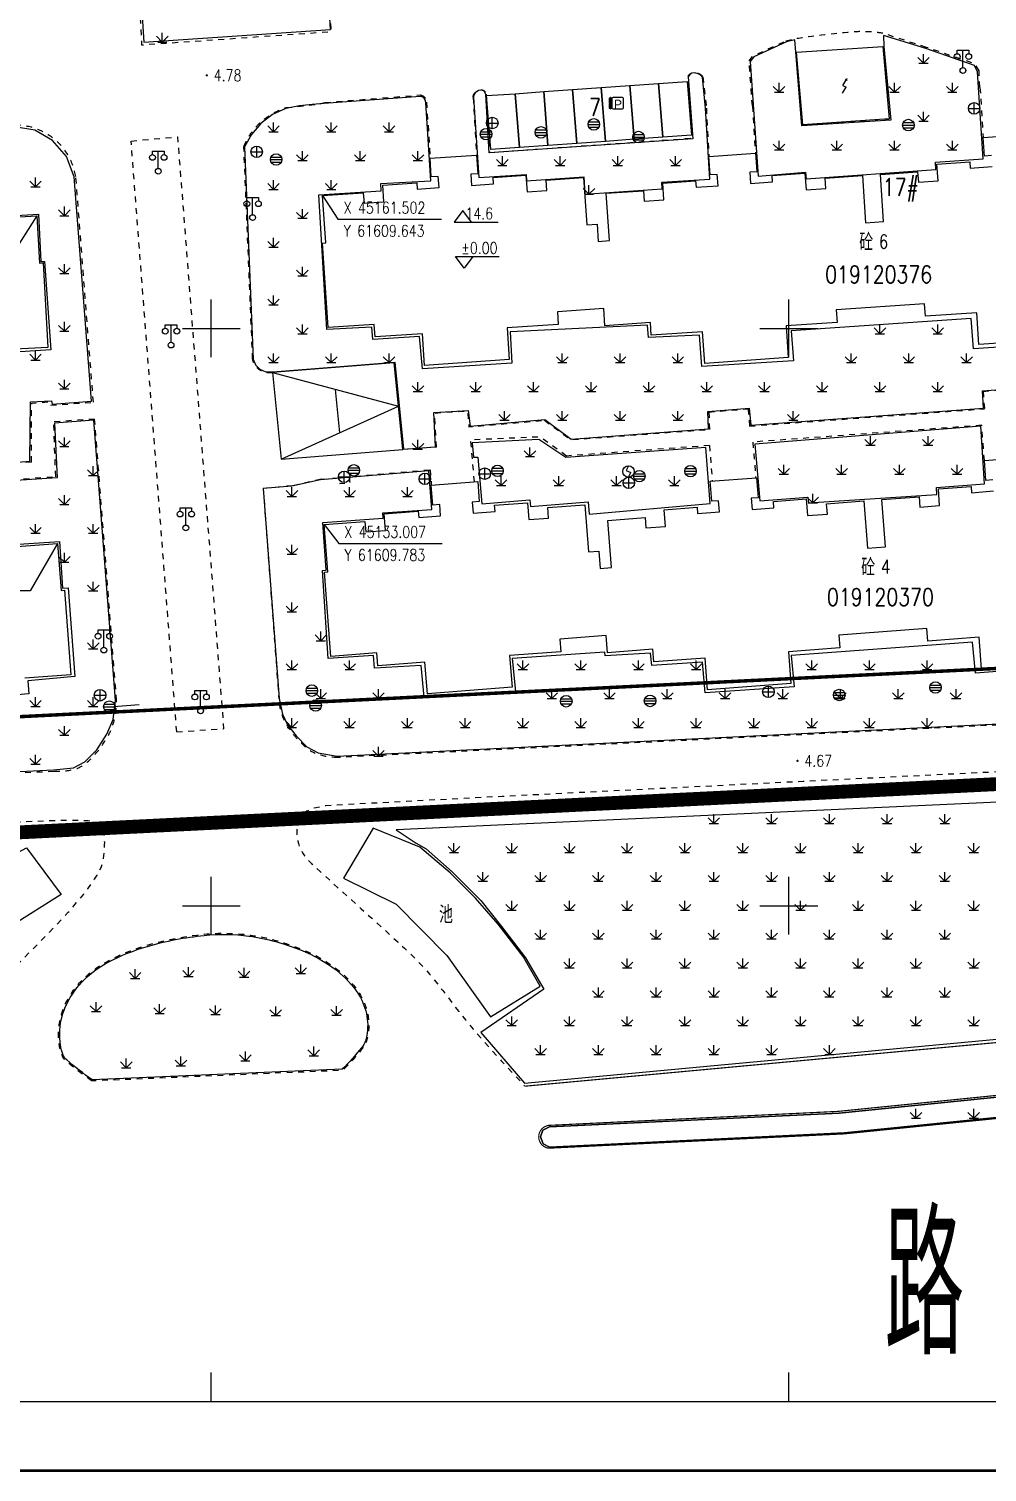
# Model space of a CAD drawing. Extents: x 61369 to 61739, y 45048 to 45284.
# Drawn here: x 61584.2 to 61667.2, y 45050.9 to 45175.9 of the extents above; entities that cross this region are included whole.
import ezdxf
from ezdxf.enums import TextEntityAlignment as Align

# ---------------------------------------------------------------- set-up
doc = ezdxf.new("R2010")
doc.units = 0
doc.header["$LTSCALE"] = 0.5
doc.header["$PDMODE"] = 32
doc.header["$PDSIZE"] = 0.05
for name, pattern in [('CENTER', [50.8, 31.75, -6.35, 6.35, -6.35]), ('DASHED', [19.05, 12.7, -6.35]), ('X2', [10, 8, -2]), ('X6', [2, 1, -1])]:
    doc.linetypes.add(name, pattern=pattern)
doc.layers.get('0').update_dxf_attribs({"linetype": 'CONTINUOUS'})
for name, color, linetype, lineweight in [('0建筑退界', 6, 'CONTINUOUS', 18), ('0红线', 1, 'CENTER', 13), ('2建筑轮廓', 7, 'CONTINUOUS', 20), ('2绿化', 8, 'CONTINUOUS', 13)]:
    doc.layers.add(name, color=color, linetype=linetype, lineweight=lineweight)
for name, color, linetype in [('BASICGRID', 7, 'CONTINUOUS'), ('COMPONENT', 4, 'CONTINUOUS'), ('DLDW', 11, 'CONTINUOUS'), ('DLSS', 4, 'CONTINUOUS'), ('GCD', 1, 'CONTINUOUS'), ('GXYZ', 4, 'CONTINUOUS'), ('JMD', 6, 'CONTINUOUS'), ('SXSS', 5, 'CONTINUOUS'), ('TK', 7, 'CONTINUOUS'), ('ZBTZ', 3, 'CONTINUOUS'), ('ZJ', 7, 'CONTINUOUS')]:
    doc.layers.add(name, color=color, linetype=linetype)
doc.styles.add('HZ', font='rs.shx', dxfattribs={"width": 0.8, "bigfont": 'hztxt.shx'})
doc.styles.get("Standard").update_dxf_attribs({"font": 'rs.shx', "bigfont": 'hztxt.shx'})
doc.styles.add('样式 1', font='txt.shx', dxfattribs={"width": 0.8, "bigfont": 'gbcbig.shx'})
doc.linetypes.add('1161', pattern='A,0,[149,AAA.SHX,S=0.15,R=0,X=0,Y=0],-1.6', length=1.6)
doc.linetypes.add('443', pattern='A,9.4,[169,AAA.SHX,S=1,R=0,X=0,Y=0.15],0.6', length=10)

# ---------------------------------------------------------------- blocks, each defined once
blk = doc.blocks.new('gc124')
for p, q in [((-1, 1), (0, 0)), ((-0.8, 0), (0.8, 0)), ((0, 0), (0, 1.6)), ((0, 0), (1, 1))]:
    blk.add_line(p, q)
blk = doc.blocks.new('GC200')
at = {"linetype": 'Continuous', "const_width": 0.2, "flags": 128}
blk.add_lwpolyline([(-0.1, 0, 1), (0.1, 0, 1)], format="xyb", close=True, dxfattribs=at)
blk = doc.blocks.new('gcbj0102')
for p, q in [((-1, 0), (1, 0)), ((0, -1), (0, 1))]:
    blk.add_line(p, q)
blk.add_circle((0, 0), 1)
blk = doc.blocks.new('gcbj0103')
for p, q in [((-1, 0), (1, 0)), ((-0.9, 0.43), (0.9, 0.43)), ((-0.88, -0.47), (0.88, -0.47))]:
    blk.add_line(p, q)
blk.add_circle((0, 0), 1)
blk = doc.blocks.new('gc129a')
for p, q in [((0, 0), (0.67, 1.18)), ((0, 0), (0.58, -0.25)), ((-0.05, -1.29), (0.58, -0.25))]:
    blk.add_line(p, q)
blk.add_lwpolyline([(0.75, 1.31, 0, 0.5, 0), (0.53, 0.9, 0.5, 0.5, 0)], format="xyseb")
blk = doc.blocks.new('gcbj0118')
for p, q in [((-1, 2.9), (-1, 3.5)), ((-1, 3.5), (1, 3.5)), ((0, 0.5), (0, 3.5)), ((1, 3.5), (1, 2.9))]:
    blk.add_line(p, q)
for centre in [(-1, 2.4), (1, 2.4), (0, 0)]:
    blk.add_circle(centre, 0.5)
blk = doc.blocks.new('gcbj0105')
for p, q in [((0, 1), (-0.38, 0.18)), ((-0.38, 0.18), (0.38, -0.18)), ((0, -1), (0.38, -0.18))]:
    blk.add_line(p, q)
blk.add_circle((0, 0), 1)
blk = doc.blocks.new('*U4')
at = {"linetype": 'Continuous'}
for points in [[(-1.2, 0), (-1.175, 1), (-1.225, 1)], [(-1.2, 0), (-1.225, 1), (-1.225, -1)], [(-1.2, 0), (-1.225, -1), (-1.175, -1)], [(-1.2, 0), (-1.175, -1), (-1.175, 1)]]:
    blk.add_solid(points, dxfattribs=at)
blk = doc.blocks.new('gcbj0215')
for p, q in [((-1.4, 1), (-1.4, 0.45)), ((-1.4, 0.27), (-1.4, -0.27)), ((-1.23, 1), (-1.23, -1)), ((-1.18, 1), (-1.23, 1)), ((-1.18, 1), (-1.18, -1)), ((-1, 0.8), (-1, -0.8)), ((0.8, 1), (-0.8, 1)), ((1, -0.8), (1, 0.8)), ((-1.4, -0.45), (-1.4, -1)), ((-1.23, -1), (-1.18, -1)), ((-0.8, -1), (0.8, -1))]:
    blk.add_line(p, q)
for centre, start, end in [((-0.8, 0.8), 90, 180), ((0.8, 0.8), 0, 90), ((-0.8, -0.8), 180, 270), ((0.8, -0.8), 270, 0)]:
    blk.add_arc(centre, 0.2, start, end)
for p in [(-1.4, 0.82), (-1.4, 0.64), (-1.4, 0.45), (-1.4, 0.27), (-1.4, 0.09), (-1.4, -0.09), (-1.4, -0.27), (-1.4, -0.45), (-1.4, -0.64), (-1.4, -0.82)]:
    blk.add_point(p)
at = {"linetype": 'Continuous'}
blk.add_blockref('*U4', (0, 0), dxfattribs=at)
blk.add_text('P', height=1.5).set_placement((-0.65, -1))

msp = doc.modelspace()

# ---------------------------------------------------------------- linework, layer by layer
at = {"linetype": 'Continuous'}
for p, q in [((61609.64, 45161.5), (61610.97, 45159.45)), ((61584.91, 45159.76), (61582.79, 45156.43)), ((61610.97, 45159.45), (61619.94, 45159.45)), ((61609.78, 45133.01), (61611.03, 45131.37)), ((61586.69, 45131.38), (61584.32, 45127.26)), ((61611.03, 45131.37), (61620, 45131.37)), ((61584.32, 45127.26), (61575.35, 45127.26)), ((61591.18, 45117.24), (61593.75, 45117.44))]:
    msp.add_line(p, q, dxfattribs=at)
at = {"linetype": 'Continuous', "flags": 128}
for points in [[(61722.21, 45255.42), (61726.1, 45191.78), (61726.28, 45113.41), (61387.09, 45096.66), (61379.71, 45246.23), (61452.77, 45254.46), (61454.39, 45250.75), (61455.82, 45247.93), (61457.5, 45244.9), (61459.17, 45242.2), (61460.76, 45239.87), (61461.94, 45238.24), (61463.27, 45236.51), (61464.06, 45235.52), (61644.52, 45249.52)], [(61723, 45088.99), (61723.45, 45087.25), (61654.82, 45080.34), (61629.28, 45079.1), (61628.74, 45079.39), (61628.51, 45079.97), (61628.71, 45080.55), (61629.29, 45080.86), (61654.35, 45082.02)]]:
    msp.add_lwpolyline(points, close=True, dxfattribs=at)
at = {"layer": '0建筑退界', "linetype": 'DASHED', "ltscale": 0.0003, "const_width": 0.3}
msp.add_lwpolyline([(61706.26, 45122.44), (61397.44, 45107.19)], dxfattribs=at)
msp.add_lwpolyline([(61706.26, 45122.44), (61397.44, 45107.19)], dxfattribs=at)
at = {"layer": '0红线', "linetype": 'CENTER', "ltscale": 0.00075, "const_width": 1.2}
msp.add_lwpolyline([(61387.09, 45096.66), (61726.28, 45113.41), (61726.1, 45191.78), (61722.21, 45255.42)], dxfattribs=at)
at = {"layer": '2绿化', "color": 1}
msp.add_line((61387.09, 45096.67), (61726.18, 45113.41), dxfattribs=at)
at = {"layer": '2绿化'}
msp.add_lwpolyline([(61611.4, 45107.74), (61725.77, 45113.39)], dxfattribs=at)
at = {"layer": 'BASICGRID', "linetype": 'Continuous', "flags": 128}
for points in [[(61626.31, 45170.33), (61626.67, 45165.67), (61624.19, 45165.5), (61623.82, 45170.16)], [(61628.79, 45170.51), (61629.15, 45165.85), (61626.67, 45165.67), (61626.31, 45170.33)], [(61631.27, 45170.68), (61631.64, 45166.03), (61629.15, 45165.85), (61628.79, 45170.51)], [(61633.76, 45170.86), (61634.12, 45166.2), (61631.64, 45166.03), (61631.27, 45170.68)], [(61636.24, 45171.04), (61636.6, 45166.38), (61634.12, 45166.2), (61633.76, 45170.86)], [(61638.72, 45171.21), (61639.09, 45166.55), (61636.6, 45166.38), (61636.24, 45171.04)], [(61641.21, 45171.39), (61641.57, 45166.73), (61639.09, 45166.55), (61638.72, 45171.21)]]:
    msp.add_lwpolyline(points, close=True, dxfattribs=at)
at = {"layer": 'DLDW', "linetype": 'Continuous'}
for p, q in [((61605.31, 45146.18, 3.33), (61616.2, 45143.26, 3.33)), ((61611.13, 45140.97, 3.33), (61610.76, 45144.72, 3.33)), ((61606.06, 45138.67, 3.33), (61616.2, 45143.26, 3.33))]:
    msp.add_line(p, q, dxfattribs=at)
at = {"layer": 'DLDW', "linetype": 'Continuous', "elevation": 3.33, "flags": 128}
msp.add_lwpolyline([(61616.57, 45139.51), (61615.83, 45147.01), (61605.31, 45146.18), (61606.06, 45138.67)], close=True, dxfattribs=at)
at = {"layer": 'DLSS', "linetype": 'X6'}
for p, q in [((61646.85, 45169.27), (61646.56, 45173.17)), ((61642.55, 45171.79), (61642.86, 45169.08)), ((61666.55, 45170.88), (61666.47, 45172.3)), ((61589.9, 45142.15, 0.99), (61586.36, 45141.91, 7.59)), ((61586.53, 45137.16, 4.01), (61586.36, 45141.91, 4.44))]:
    msp.add_line(p, q, dxfattribs=at)
at = {"layer": 'DLSS', "linetype": 'X6', "flags": 128}
for points, elevation in [([(61593.84, 45176.9), (61593.97, 45174.56), (61610.39, 45175.71), (61610.06, 45180.92), (61635.06, 45182.72), (61635.41, 45177.94)], 2.98), ([(61642.86, 45169.08), (61643.09, 45164.9)], 3.49), ([(61646.85, 45169.27), (61647.11, 45165.18)], 3.5), ([(61593.06, 45166.23), (61597.08, 45166.59), (61601.07, 45115.33)], 2.89)]:
    msp.add_lwpolyline(points, dxfattribs=dict(at, elevation=elevation))
for points in [[(61658.14, 45175.56, 0.013449), (61657.19, 45175.68, 0.002387), (61656.19, 45175.71, 0.008295), (61655.08, 45175.64, 0.014135), (61650.58, 45175.08)], [(61641.27, 45171.82, -0.089633), (61641.43, 45172.03, -0.119535), (61641.61, 45172.13, -0.08659), (61641.88, 45172.16, -0.073599), (61642.19, 45172.09, -0.080895), (61642.37, 45171.98, -0.068451), (61642.55, 45171.79)], [(61618.12, 45170.22, -0.096949), (61618.35, 45170.12, -0.096949), (61618.53, 45169.94, -0.072101), (61618.61, 45169.78, -0.072101), (61618.64, 45169.59)], [(61622.66, 45170.02, -0.079088), (61622.72, 45170.24, -0.083208), (61622.85, 45170.43, -0.105222), (61623.14, 45170.62, -0.127333), (61623.42, 45170.66, -0.166094), (61623.65, 45170.55, -0.134108), (61623.8, 45170.29)], [(61602.82, 45165.75, -0.054848), (61603.42, 45166.87, -0.054848), (61604.24, 45167.82, -0.056395), (61605.29, 45168.6, -0.056395), (61606.48, 45169.12)], [(61588.27, 45163.15, 0.091921), (61587.61, 45164.98, 0.091921), (61586.34, 45166.44, 0.085719), (61584.75, 45167.32, 0.085719), (61582.96, 45167.61)], [(61605.31, 45146.18, -0.107777), (61604.69, 45146.19, -0.107777), (61604.13, 45146.45, -0.093006), (61603.77, 45146.85, -0.093006), (61603.58, 45147.35)], [(61586.39, 45111.66, 0.077376), (61588.09, 45111.81, 0.111825), (61589.15, 45112.34, 0.052378), (61590.16, 45113.37, 0.043327), (61591.12, 45114.81, 0.068608), (61591.6, 45116.08, 0.054681), (61591.8, 45117.76)], [(61610.95, 45112.84, -0.074747), (61609.28, 45113.09, -0.105447), (61608.22, 45113.68, -0.036481), (61607.31, 45114.6, -0.03709), (61606.56, 45115.63, -0.064823), (61606.12, 45116.57, -0.049055), (61605.85, 45117.91)]]:
    msp.add_lwpolyline(points, format="xyb", dxfattribs=at)
for points in [[(61661.92, 45174.34), (61658.14, 45175.56)], [(61646.56, 45173.17), (61646.9, 45173.6), (61649.75, 45174.91)], [(61649.75, 45174.91), (61650.58, 45175.08)], [(61666.47, 45172.3), (61666.14, 45172.91), (61661.92, 45174.34)], [(61623.8, 45170.29), (61624.11, 45165.24), (61641.65, 45166.48), (61641.27, 45171.82)], [(61609.83, 45169.57), (61618.12, 45170.22)], [(61666.55, 45170.88), (61666.83, 45166.54)], [(61606.48, 45169.12), (61606.48, 45169.12), (61606.48, 45169.12), (61609.42, 45169.45), (61609.42, 45169.45)], [(61609.42, 45169.45), (61609.83, 45169.57)], [(61618.64, 45169.59), (61618.94, 45164.74)], [(61622.66, 45170.02), (61622.96, 45165.01)], [(61651.22, 45167.62), (61658.68, 45168.16)], [(61597.01, 45115.06), (61593.06, 45166.23)], [(61603.58, 45147.35), (61602.82, 45165.75)], [(61589.79, 45143.6), (61588.27, 45163.15)], [(61666.83, 45144.55), (61670.14, 45144.8)], [(61666.83, 45144.55), (61666.93, 45143.03)], [(61584.43, 45138.43), (61584.45, 45143.53), (61586.07, 45143.65), (61586.12, 45143.35), (61589.79, 45143.6)], [(61619.49, 45139.72), (61619.34, 45142.67), (61622.18, 45142.86), (61622.31, 45141.47), (61628.85, 45142.04)], [(61643.07, 45142.75), (61646.48, 45143.04)], [(61643.07, 45142.75), (61643.14, 45141.25)], [(61646.48, 45143.04), (61646.6, 45141.54)], [(61646.6, 45141.54), (61666.93, 45143.03)], [(61591.8, 45117.76), (61589.9, 45142.15)], [(61628.85, 45142.04), (61631.11, 45140.36), (61643.14, 45141.25)], [(61666.7, 45141.61), (61646.89, 45140.16)], [(61666.93, 45138.56), (61666.7, 45141.61)], [(61630.76, 45138.95), (61628.43, 45140.6), (61622.43, 45140.34), (61622.75, 45136.7)], [(61619.49, 45139.72), (61616.57, 45139.51)], [(61643.14, 45139.86), (61630.76, 45138.95)], [(61643.14, 45139.86), (61643.37, 45136.77)], [(61646.89, 45140.16), (61647.13, 45137.06)], [(61584.43, 45138.43), (61576.97, 45137.85)], [(61609.5, 45136.94), (61611.06, 45137.07), (61611.14, 45136.56), (61612.03, 45136.62), (61611.95, 45137.15), (61618.95, 45137.76)], [(61618.95, 45137.76), (61619.05, 45136.42)], [(61576.77, 45136.53), (61586.53, 45137.16)], [(61609.5, 45136.94), (61607.02, 45136.37)], [(61607.02, 45136.37), (61604.47, 45136.14)], [(61604.49, 45136.16), (61605.85, 45117.91)], [(61706.06, 45117.51), (61610.95, 45112.84)], [(61597.01, 45115.06), (61601.07, 45115.33)], [(61714.24, 45113.87), (61690.06, 45112.68), (61669.07, 45111.64), (61651.25, 45110.76), (61636.62, 45110.03), (61625.17, 45109.46), (61616.9, 45109.03), (61611.82, 45108.76), (61609.92, 45108.65), (61609.62, 45108.6), (61609.34, 45108.55), (61609.08, 45108.49), (61608.85, 45108.43), (61608.64, 45108.35), (61608.45, 45108.27), (61608.28, 45108.18), (61608.14, 45108.09), (61608.01, 45107.98), (61607.9, 45107.86), (61607.79, 45107.74), (61607.7, 45107.6), (61607.62, 45107.45), (61607.56, 45107.29), (61607.51, 45107.12), (61607.46, 45106.94), (61607.44, 45106.75), (61607.42, 45106.56), (61607.41, 45106.36), (61607.42, 45106.17), (61607.43, 45105.97), (61607.46, 45105.78), (61607.5, 45105.58), (61607.56, 45105.38), (61607.62, 45105.17), (61607.7, 45104.98), (61607.79, 45104.78), (61607.9, 45104.59), (61608.02, 45104.41), (61608.16, 45104.22), (61608.31, 45104.04), (61608.47, 45103.87), (61608.69, 45103.65), (61609.01, 45103.35), (61609.42, 45102.96), (61609.94, 45102.49), (61610.55, 45101.93), (61611.27, 45101.28), (61612.08, 45100.55), (61612.99, 45099.73), (61613.9, 45098.91), (61614.73, 45098.15), (61615.48, 45097.47), (61616.14, 45096.86), (61616.72, 45096.32), (61617.21, 45095.85), (61617.62, 45095.46), (61617.94, 45095.13), (61618.23, 45094.82), (61618.55, 45094.47), (61618.89, 45094.08), (61619.25, 45093.65), (61619.63, 45093.17), (61620.04, 45092.65), (61620.47, 45092.09), (61620.92, 45091.49), (61621.42, 45090.83), (61622.01, 45090.11), (61622.67, 45089.32), (61623.41, 45088.47), (61624.23, 45087.54), (61625.13, 45086.55), (61626.1, 45085.5), (61627.16, 45084.37)], [(61495, 45107.04), (61586.39, 45111.66)], [(61574.11, 45081.68), (61575.05, 45083.12), (61575.92, 45084.46), (61576.71, 45085.69), (61577.43, 45086.82), (61578.09, 45087.85), (61578.67, 45088.77), (61579.18, 45089.59), (61579.62, 45090.31), (61580.05, 45090.98), (61580.53, 45091.66), (61581.05, 45092.36), (61581.62, 45093.07), (61582.23, 45093.79), (61582.89, 45094.53), (61583.6, 45095.28), (61584.35, 45096.05), (61585.1, 45096.8), (61585.8, 45097.51), (61586.46, 45098.19), (61587.06, 45098.83), (61587.61, 45099.43), (61588.11, 45100), (61588.56, 45100.52), (61588.96, 45101.01), (61589.31, 45101.46), (61589.62, 45101.89), (61589.89, 45102.29), (61590.12, 45102.66), (61590.31, 45103), (61590.46, 45103.31), (61590.56, 45103.6), (61590.62, 45103.85), (61590.66, 45104.09), (61590.69, 45104.33), (61590.72, 45104.57), (61590.74, 45104.8), (61590.76, 45105.03), (61590.76, 45105.26), (61590.77, 45105.48), (61590.76, 45105.71), (61590.75, 45105.92), (61590.74, 45106.11), (61590.71, 45106.29), (61590.67, 45106.45), (61590.63, 45106.59), (61590.58, 45106.71), (61590.52, 45106.82), (61590.45, 45106.9), (61590.37, 45106.98), (61590.29, 45107.04), (61590.2, 45107.1), (61590.11, 45107.16), (61590.02, 45107.2), (61589.91, 45107.24), (61589.81, 45107.28), (61589.69, 45107.3), (61589.55, 45107.32), (61589.35, 45107.34), (61589.08, 45107.36), (61588.76, 45107.37), (61588.37, 45107.37), (61587.92, 45107.38), (61587.42, 45107.37), (61586.85, 45107.37), (61584.9, 45107.3), (61580.23, 45107.1), (61572.85, 45106.76), (61562.75, 45106.3), (61549.94, 45105.71), (61534.42, 45104.98), (61516.18, 45104.12), (61495.23, 45103.14)]]:
    msp.add_lwpolyline(points, dxfattribs=at)
at = {"layer": 'DLSS', "linetype": 'X6', "elevation": 2.77, "flags": 128}
msp.add_lwpolyline([(61589.66, 45084.82, -0.021003), (61587.41, 45086.56, -0.118174), (61587.11, 45086.97, -0.065129), (61586.84, 45087.95, -0.050498), (61586.79, 45089.25, -0.097848), (61587.39, 45091.53, -0.08625), (61588.95, 45093.68, -0.072362), (61591.03, 45095.2, -0.05069), (61594.44, 45096.58, -0.045155), (61599.38, 45097.53, -0.058312), (61603.28, 45097.47, -0.036357), (61605.63, 45096.99, -0.031718), (61608.22, 45096.07, -0.07268), (61611.21, 45094.24, -0.091474), (61613, 45092.09, -0.09976), (61613.61, 45090.2, -0.103506), (61613.43, 45088.28, -0.095691), (61613.09, 45087.64, -0.026868), (61611.37, 45085.74)], format="xyb", close=True, dxfattribs=at)
at = {"layer": 'DLSS', "linetype": 'Continuous', "const_width": 0.1, "elevation": 4.26, "flags": 128}
msp.add_lwpolyline([(61721.84, 45093.13), (61627.16, 45084.37)], dxfattribs=at)
at = {"layer": 'DLSS', "linetype": 'Continuous', "const_width": 0.1, "flags": 128}
for points in [[(61654.29, 45082.19), (61723.16, 45089.14)], [(61654.8, 45080.24), (61723.67, 45087.19)], [(61654.29, 45082.19), (61629.11, 45080.97)], [(61654.8, 45080.24), (61629.21, 45079)]]:
    msp.add_lwpolyline(points, dxfattribs=at)
at = {"layer": 'DLSS', "linetype": 'X2', "flags": 128}
msp.add_lwpolyline([(61629.21, 45079, 0.1, 0.1, -0.178417), (61628.6, 45079.32, 0.1, 0.1, -0.178417), (61628.35, 45079.96, 0.1, 0.1, -0.187975), (61628.59, 45080.64, 0.1, 0.1, -0.187975), (61629.23, 45080.97, 0.1, 0.1, 0)], format="xyseb", dxfattribs=at)
at = {"layer": 'GXYZ', "linetype": 'Continuous', "flags": 128}
msp.add_lwpolyline([(61658.15, 45174.43), (61658.68, 45168.16), (61651.22, 45167.62), (61650.68, 45173.93)], close=True, dxfattribs=at)
at = {"layer": 'JMD', "linetype": 'Continuous', "flags": 128}
for points in [[(61667.54, 45164.97), (61666.94, 45164.93), (61666.83, 45166.54), (61666.83, 45166.54), (61670.85, 45166.82)], [(61673.69, 45149.11), (61666.46, 45148.61), (61666.27, 45151.35), (61661.83, 45151.05), (61661.76, 45152.14), (61654.11, 45151.62), (61654.19, 45150.52), (61649.76, 45150.21), (61649.95, 45147.47), (61642.72, 45146.97), (61642.53, 45149.71), (61638.09, 45149.41), (61638.02, 45150.5), (61634.08, 45150.23), (61633.98, 45151.73), (61629.97, 45151.45), (61630.04, 45150.35), (61625.61, 45150.05), (61625.8, 45147.3), (61618.47, 45146.8), (61618.28, 45149.54), (61614.18, 45149.26), (61614.11, 45150.35), (61610.13, 45150.08), (61609.63, 45157.39), (61609.93, 45157.41), (61609.64, 45161.5), (61613.16, 45161.75), (61613.23, 45160.85), (61614.94, 45160.97), (61614.84, 45162.41), (61617.79, 45162.62), (61617.82, 45162.07), (61619.72, 45162.2), (61619.65, 45163.17), (61619.05, 45163.13), (61618.94, 45164.74), (61618.94, 45164.74), (61622.96, 45165.01), (61622.96, 45165.01), (61623.07, 45163.4), (61622.48, 45163.36), (61622.54, 45162.39), (61624.44, 45162.53), (61624.4, 45163.07), (61627.24, 45163.27), (61627.34, 45161.82), (61629.06, 45161.94), (61629, 45162.84), (61632.22, 45163.06), (61632.5, 45158.97), (61633.4, 45159.04), (61633.5, 45157.54), (61634.47, 45157.61), (61634.19, 45161.7), (61637.41, 45161.92), (61637.47, 45161.02), (61639.19, 45161.14), (61639.09, 45162.59), (61641.93, 45162.78), (61641.97, 45162.23), (61643.87, 45162.36), (61643.8, 45163.33), (61643.2, 45163.29), (61643.09, 45164.9), (61643.09, 45164.9), (61647.11, 45165.18), (61647.11, 45165.18), (61647.22, 45163.57), (61646.62, 45163.53), (61646.69, 45162.56), (61648.58, 45162.69), (61648.55, 45163.24), (61651.39, 45163.44), (61651.49, 45161.99), (61653.21, 45162.11), (61653.14, 45163.01), (61656.37, 45163.23), (61656.65, 45159.14), (61658.21, 45159.25), (61657.93, 45163.34), (61661.15, 45163.56), (61661.22, 45162.66), (61662.93, 45162.78), (61662.83, 45164.23), (61665.67, 45164.42), (61665.71, 45163.88), (61667.61, 45164.01)], [(61581.39, 45159.56), (61584.91, 45159.76), (61585.14, 45155.66), (61585.44, 45155.68), (61585.84, 45148.36), (61581.86, 45148.14)], [(61667.66, 45136.88), (61667.06, 45136.84), (61666.93, 45138.56), (61666.93, 45138.56), (61670.94, 45138.87)], [(61673.91, 45121.06), (61666.69, 45120.51), (61666.48, 45123.25), (61662.05, 45122.92), (61661.96, 45124.01), (61654.32, 45123.43), (61654.41, 45122.34), (61649.97, 45122), (61650.18, 45119.26), (61642.96, 45118.7), (61642.75, 45121.45), (61638.31, 45121.11), (61638.23, 45122.21), (61634.3, 45121.91), (61634.18, 45123.4), (61630.18, 45123.1), (61630.26, 45122), (61625.83, 45121.66), (61626.04, 45118.92), (61618.71, 45118.36), (61618.5, 45121.1), (61614.41, 45120.79), (61614.32, 45121.89), (61610.35, 45121.59), (61609.8, 45128.9), (61610.09, 45128.92), (61609.78, 45133.01), (61613.3, 45133.27), (61613.37, 45132.38), (61615.09, 45132.51), (61614.98, 45133.95), (61617.92, 45134.18), (61617.96, 45133.63), (61619.85, 45133.77), (61619.78, 45134.74), (61619.18, 45134.7), (61619.05, 45136.42), (61619.05, 45136.42), (61623.07, 45136.73), (61623.07, 45136.73), (61623.2, 45135), (61622.6, 45134.96), (61622.68, 45133.99), (61624.57, 45134.13), (61624.53, 45134.68), (61627.37, 45134.9), (61627.48, 45133.45), (61629.2, 45133.58), (61629.13, 45134.48), (61632.35, 45134.73), (61632.66, 45130.64), (61633.56, 45130.71), (61633.67, 45129.21), (61634.64, 45129.28), (61634.33, 45133.37), (61637.55, 45133.62), (61637.62, 45132.72), (61639.33, 45132.85), (61639.22, 45134.3), (61642.06, 45134.51), (61642.1, 45133.96), (61644, 45134.11), (61643.92, 45135.08), (61643.33, 45135.03), (61643.19, 45136.76), (61643.19, 45136.76), (61647.21, 45137.06), (61647.21, 45137.06), (61647.34, 45135.34), (61646.75, 45135.29), (61646.82, 45134.32), (61648.71, 45134.47), (61648.67, 45135.02), (61651.51, 45135.23), (61651.62, 45133.79), (61653.34, 45133.92), (61653.27, 45134.81), (61656.49, 45135.06), (61656.8, 45130.97), (61658.37, 45131.09), (61658.06, 45135.18), (61661.28, 45135.42), (61661.35, 45134.53), (61663.06, 45134.66), (61662.95, 45136.1), (61665.79, 45136.32), (61665.83, 45135.77), (61667.73, 45135.92)], [(61583.17, 45131.12), (61586.69, 45131.38), (61586.99, 45127.3), (61587.29, 45127.32), (61587.84, 45120.01), (61583.87, 45119.71)]]:
    msp.add_lwpolyline(points, dxfattribs=at)
at = {"layer": 'JMD', "linetype": '443', "const_width": 0.15, "flags": 128}
for points in [[(61609.42, 45107.86), (61726.2, 45113.83)], [(61387.08, 45096.84), (61588.83, 45106.83)]]:
    msp.add_lwpolyline(points, dxfattribs=at)
at = {"layer": 'SXSS', "linetype": 'Continuous', "flags": 128}
for points in [[(61624.16, 45090.39), (61628.47, 45093.04), (61627, 45095.59), (61624.84, 45098.39), (61622.87, 45100.65), (61620.68, 45102.84), (61618.06, 45105.06), (61614.01, 45106.71), (61611.46, 45102.38), (61616, 45100.13), (61620.39, 45095.69)], [(61575.6, 45087.73), (61571.03, 45089.93), (61572.24, 45092.62), (61574.09, 45095.62), (61575.82, 45098.08), (61577.77, 45100.48), (61580.15, 45102.96), (61584.01, 45105.02), (61586.99, 45100.97), (61582.7, 45098.27), (61578.8, 45093.4)]]:
    msp.add_lwpolyline(points, close=True, dxfattribs=at)
at = {"layer": 'TK', "linetype": 'Continuous'}
for p, q in [((61600, 45147.5), (61600, 45152.5)), ((61650, 45147.5), (61650, 45152.5)), ((61597.5, 45150), (61602.5, 45150)), ((61647.5, 45150), (61652.5, 45150)), ((61600, 45097.5), (61600, 45102.5)), ((61650, 45097.5), (61650, 45102.5)), ((61597.5, 45100), (61602.5, 45100)), ((61647.5, 45100), (61652.5, 45100)), ((61600, 45057.07), (61600, 45059.57)), ((61650, 45057.07), (61650, 45059.57))]:
    msp.add_line(p, q, dxfattribs=at)
at = {"layer": 'TK', "linetype": 'Continuous', "const_width": 0.25, "flags": 128}
msp.add_lwpolyline([(61371.99, 45051.07), (61738.99, 45051.07), (61738.99, 45273.07), (61371.99, 45273.07)], close=True, dxfattribs=at)
at = {"layer": 'TK', "linetype": 'Continuous', "flags": 128}
msp.add_lwpolyline([(61377.99, 45057.07), (61732.99, 45057.07), (61732.99, 45267.07), (61377.99, 45267.07)], close=True, dxfattribs=at)
at = {"layer": 'ZBTZ', "linetype": '1161', "flags": 128}
for points in [[(61644.9, 45183.8), (61644.63, 45183.91), (61644.44, 45184.22), (61644.59, 45184.63), (61644.9, 45184.8), (61645.18, 45184.77), (61644.26, 45201.95), (61641.44, 45201.87), (61641.25, 45204.24), (61644.05, 45204.42), (61643.8, 45208.53), (61641.01, 45208.88), (61639.15, 45208.76), (61639.37, 45206.7), (61636.05, 45206.51), (61634.87, 45205.59), (61633.53, 45204.96), (61632.26, 45204.61), (61631.02, 45204.51), (61631.1, 45203.12), (61631.55, 45203.15), (61631.85, 45199.02), (61636.13, 45199.36), (61636.18, 45198.79), (61640.95, 45199.19), (61641.26, 45195.08), (61642.2, 45195.16), (61642.79, 45187.7), (61638.89, 45187.35), (61638.99, 45186.3), (61634.5, 45185.93), (61634.69, 45183.25), (61627.33, 45182.68), (61627.1, 45185.39), (61622.66, 45185.04), (61622.57, 45186.12), (61615.1, 45185.57), (61615.18, 45184.47), (61610.77, 45184.08), (61610.97, 45181.41), (61603.26, 45180.77), (61603.06, 45183.37), (61598.96, 45183.07), (61598.86, 45184.16), (61594.9, 45183.91), (61594.1, 45195.62), (61599.5, 45196.03), (61599.48, 45196.58), (61603.9, 45196.93), (61603.61, 45201.04), (61604.08, 45201.07), (61603.98, 45202.54), (61601.51, 45202.59), (61600.3, 45202.92), (61598.58, 45203.65), (61595.86, 45204.99), (61593.19, 45206.59), (61590.66, 45208.17), (61589.73, 45208.53), (61587.52, 45209.03), (61587.58, 45207.89), (61585.76, 45207.81), (61585.93, 45205.09), (61586.8, 45205.11), (61587, 45202.39), (61586.14, 45202.29), (61586.34, 45199.76), (61589.87, 45200.05), (61590.97, 45183.3), (61589.2, 45183.13), (61589.42, 45179.26), (61590.94, 45179.31), (61590.94, 45180.16), (61593.82, 45180.21), (61594.15, 45174.8), (61610.31, 45175.89), (61610.02, 45181.02), (61635.16, 45182.85), (61635.5, 45178), (61635.58, 45177.88), (61635.68, 45177.81), (61635.82, 45177.85), (61636.97, 45178.23), (61639.15, 45179.07), (61640.64, 45179.87), (61642.31, 45180.99), (61643.93, 45182.34)], [(61690.87, 45146.18), (61694.33, 45146.58), (61694.62, 45145.13), (61702.39, 45145.77), (61702.09, 45150.06), (61703.47, 45150.24), (61705.9, 45150.35), (61705.88, 45150.71), (61708.89, 45150.92), (61709.14, 45151.07), (61709.34, 45151.26), (61709.16, 45173.02), (61708.79, 45174.23), (61708.03, 45175.08), (61707.04, 45175.46), (61706.64, 45175.07), (61707.24, 45168.91), (61704.01, 45168.67), (61703.63, 45175.11), (61703.07, 45175.41), (61694.94, 45174.94), (61694.7, 45174.73), (61694.59, 45174.5), (61695.18, 45166.58), (61696.24, 45166.62), (61699.41, 45166.87), (61699.44, 45166.43), (61704.84, 45166.81), (61705.15, 45162.57), (61705.45, 45162.58), (61705.94, 45154.87), (61702.06, 45154.58), (61702.14, 45153.41), (61698.09, 45153.1), (61698.37, 45150.36), (61689.97, 45149.84), (61689.78, 45152.5), (61673.92, 45151.54), (61674.18, 45148.78), (61665.99, 45148.22), (61665.8, 45150.86), (61650.19, 45149.8), (61650.42, 45147.18), (61642.46, 45146.69), (61642.27, 45149.42), (61637.85, 45149.2), (61637.77, 45150.29), (61625.88, 45149.71), (61626.03, 45147), (61618.28, 45146.5), (61618.04, 45149.29), (61613.98, 45149.04), (61613.9, 45150.11), (61610.01, 45149.9), (61609.31, 45161.57), (61614.71, 45161.93), (61614.68, 45162.54), (61619, 45162.78), (61618.58, 45169.55), (61618.55, 45169.74), (61618.47, 45169.87), (61618.32, 45170.02), (61618.11, 45170.09), (61609.75, 45169.48), (61608.72, 45169.39), (61607.63, 45169.29), (61606.46, 45169.04), (61605.31, 45168.52), (61604.3, 45167.76), (61603.48, 45166.8), (61602.89, 45165.72), (61603.64, 45147.34), (61603.84, 45146.85), (61604.19, 45146.48), (61604.71, 45146.24), (61605.32, 45146.23), (61615.9, 45147.07), (61616.65, 45139.54), (61619.4, 45139.74), (61619.26, 45142.72), (61622.23, 45142.9), (61622.4, 45141.52), (61628.87, 45142.1), (61631.15, 45140.4), (61643.05, 45141.3), (61643, 45142.81), (61646.56, 45143.09), (61646.7, 45141.62), (61666.85, 45143.1), (61666.77, 45144.6), (61670.19, 45144.86), (61670.4, 45143.42), (61670.87, 45143.49), (61672.03, 45143.49), (61674.31, 45143.23), (61682.69, 45143.9), (61683.59, 45143.98), (61685.68, 45144.47), (61691.06, 45144.89)], [(61666.42, 45170.86), (61666.35, 45172.23), (61666.08, 45172.78), (61661.87, 45174.25), (61658.21, 45175.38), (61658.23, 45174.41), (61658.84, 45168.04), (61651.14, 45167.54), (61650.51, 45174.98), (61649.79, 45174.82), (61646.97, 45173.53), (61646.66, 45173.11), (61647.34, 45163.19), (61651.45, 45163.53), (61651.5, 45162.96), (61662.73, 45163.77), (61662.7, 45164.39), (61666.83, 45164.7)], [(61642.8, 45169.08), (61642.52, 45171.77), (61642.34, 45171.96), (61642.16, 45172.06), (61641.87, 45172.13), (61641.61, 45172.1), (61641.44, 45172), (61641.3, 45171.8), (61641.69, 45166.43), (61624.06, 45165.21), (61623.77, 45170.27), (61623.62, 45170.54), (61623.41, 45170.64), (61623.13, 45170.61), (61622.86, 45170.4), (61622.74, 45170.23), (61622.7, 45170), (61623.17, 45163.08), (61627.27, 45163.34), (61627.3, 45162.79), (61632.25, 45163.13), (61632.35, 45161.62), (61639.03, 45162.08), (61639, 45162.67), (61643.15, 45162.94)], [(61515.95, 45120.64), (61516.24, 45120.67), (61515.98, 45124.71), (61521.17, 45125.11), (61521.15, 45125.64), (61525.39, 45126), (61524.92, 45134), (61529.28, 45134.31), (61529.37, 45132.79), (61549.03, 45134.29), (61548.98, 45135.82), (61552.5, 45136.09), (61552.55, 45134.6), (61563.26, 45135.4), (61564.46, 45136.89), (61572.4, 45137.59), (61572.73, 45139.31), (61576.49, 45139.49), (61577.1, 45137.93), (61584.28, 45138.49), (61584.34, 45143.65), (61586.17, 45143.74), (61586.21, 45143.43), (61589.62, 45143.71), (61588.14, 45163.12), (61587.47, 45164.89), (61586.26, 45166.28), (61584.73, 45167.17), (61582.96, 45167.47), (61574.69, 45166.99), (61574.83, 45164.03), (61575.32, 45164.06), (61575.54, 45159.94), (61579.71, 45160.12), (61579.73, 45159.57), (61585.03, 45159.89), (61585.25, 45155.79), (61585.57, 45155.81), (61586.1, 45148.15), (61582.11, 45147.89), (61582.16, 45146.81), (61578.06, 45146.57), (61578.2, 45143.9), (61570.48, 45143.47), (61570.28, 45146.24), (61562.2, 45145.87), (61562.36, 45143.89), (61558.34, 45143.72), (61558.43, 45142.64), (61553.94, 45142.35), (61554.06, 45139.67), (61546.47, 45139.16), (61546.24, 45141.82), (61530.32, 45140.91), (61530.52, 45138.27), (61522.76, 45137.93), (61522.61, 45140.65), (61518.47, 45140.45), (61518.36, 45141.52), (61514.46, 45141.37), (61514.05, 45148.93), (61514.34, 45148.95), (61514.06, 45153.04), (61519.26, 45153.29), (61519.28, 45153.87), (61523.68, 45154.12), (61523.4, 45158.07), (61523.17, 45160.59), (61522.93, 45160.56), (61522.7, 45165.38), (61522.47, 45166.32), (61522.24, 45166.48), (61522.01, 45166.6), (61520.79, 45167.12), (61518.98, 45167.49), (61516.66, 45167.22), (61515.04, 45166.41), (61514.12, 45165.58), (61512.89, 45164.05), (61512.67, 45163.62), (61512.46, 45163.04), (61512.28, 45162.25), (61512.21, 45161.3), (61513.98, 45138.83), (61514.27, 45138.35), (61514.63, 45138.17), (61515.17, 45137.94), (61515.8, 45137.84), (61516.68, 45137.79), (61517.61, 45137.7), (61518.53, 45137.62), (61519.21, 45137.58), (61519.97, 45130.38), (61504.73, 45129.39), (61505.18, 45123.25), (61503.37, 45123.1), (61503.8, 45113.85), (61499.04, 45113.61), (61499.19, 45110.73), (61494.78, 45110.52), (61494.82, 45108.24), (61494.87, 45107.26), (61586.33, 45111.78), (61588.08, 45111.93), (61589.05, 45112.45), (61590.09, 45113.5), (61590.96, 45114.86), (61591.5, 45116.12), (61591.71, 45117.76), (61589.82, 45142.05), (61586.43, 45141.8), (61586.66, 45137.07), (61576.87, 45136.42), (61577.27, 45131.32), (61581.5, 45131.65), (61581.53, 45131.2), (61586.87, 45131.54), (61587.12, 45127.49), (61587.62, 45127.52), (61588.2, 45119.85), (61584.11, 45119.49), (61584.2, 45118.36), (61580.16, 45118), (61580.4, 45115.3), (61572.53, 45114.69), (61572.36, 45117.08), (61560.45, 45116.15), (61560.56, 45115.11), (61556.09, 45114.75), (61556.31, 45112.11), (61548.61, 45111.52), (61548.33, 45114.16), (61532.42, 45113), (61532.67, 45110.2), (61524.66, 45109.68), (61524.43, 45112.17), (61520.22, 45112), (61520.16, 45113.15), (61516.39, 45112.88)], [(61706, 45117.6), (61706.35, 45117.61), (61706.56, 45117.71), (61707.08, 45118.1), (61708.14, 45119.12), (61709.19, 45120.6), (61709.34, 45120.97), (61709.52, 45121.81), (61709.35, 45141.42), (61709.27, 45141.74), (61708.93, 45141.84), (61707.71, 45141.81), (61707.26, 45141.32), (61707.16, 45140.35), (61704.57, 45140.15), (61704.28, 45143.47), (61709.13, 45143.98), (61709.29, 45144.26), (61709.33, 45148.48), (61709.14, 45148.69), (61708.84, 45148.78), (61705.99, 45148.52), (61703.59, 45148.42), (61704.09, 45144.38), (61694.85, 45143.61), (61695.21, 45138.72), (61699.41, 45139.02), (61699.46, 45138.55), (61704.77, 45138.94), (61705.03, 45134.83), (61705.57, 45134.87), (61706.23, 45127.08), (61702.13, 45126.84), (61702.25, 45125.63), (61698.38, 45125.39), (61698.65, 45122.26), (61690.06, 45121.71), (61689.74, 45124.61), (61674.1, 45123.47), (61674.36, 45120.79), (61666.17, 45120.13), (61665.91, 45122.84), (61650.21, 45121.68), (61650.45, 45118.95), (61642.76, 45118.45), (61642.54, 45121.09), (61638.13, 45120.82), (61638.04, 45121.88), (61634.1, 45121.65), (61634.07, 45121.95), (61626.05, 45121.41), (61626.33, 45118.56), (61618.42, 45118.06), (61618.17, 45120.82), (61614.14, 45120.57), (61614.04, 45121.67), (61610.11, 45121.4), (61609.62, 45129.03), (61609.94, 45129.06), (61609.65, 45133.18), (61614.89, 45133.58), (61614.86, 45134.02), (61619.09, 45134.33), (61618.83, 45137.66), (61609.46, 45136.9), (61606.98, 45136.33), (61604.48, 45136.13), (61605.87, 45117.95), (61606.16, 45116.6), (61606.6, 45115.67), (61607.35, 45114.7), (61608.26, 45113.77), (61609.24, 45113.23), (61610.91, 45112.95)], [(61666.63, 45141.53), (61647.07, 45139.98), (61647.49, 45135.06), (61651.65, 45135.38), (61651.7, 45134.88), (61662.83, 45135.61), (61662.8, 45136.23), (61666.95, 45136.53)], [(61642.82, 45139.69), (61630.69, 45138.81), (61628.37, 45140.38), (61622.59, 45140.1), (61622.69, 45138.84), (61623.08, 45138.86), (61623.42, 45134.82), (61627.58, 45135.15), (61627.63, 45134.58), (61632.63, 45134.97), (61632.73, 45133.9), (61643.2, 45134.85)], [(61725.2, 45111.61), (61616.01, 45106.57), (61617.73, 45105.43), (61618.61, 45104.93), (61620.85, 45102.93), (61623.33, 45100.46), (61625.13, 45098.2), (61627.2, 45095.49), (61628.79, 45092.78), (61623.33, 45089.03), (61627.11, 45084.62), (61721.6, 45093.45)], [(61723.45, 45087.25), (61723, 45088.99), (61654.35, 45082.02), (61629.29, 45080.86), (61628.71, 45080.55), (61628.51, 45079.97), (61628.74, 45079.39), (61629.28, 45079.1), (61654.82, 45080.34)]]:
    msp.add_lwpolyline(points, close=True, dxfattribs=at)
at = {"layer": 'ZBTZ', "linetype": '1161', "elevation": 2.58, "flags": 128}
msp.add_lwpolyline([(61589.69, 45084.92, -0.02075), (61587.48, 45086.64, -0.118174), (61587.2, 45087.01, -0.065129), (61586.94, 45087.97, -0.050498), (61586.89, 45089.25, -0.097848), (61587.48, 45091.48, -0.08625), (61589.02, 45093.61, -0.072362), (61591.08, 45095.11, -0.05069), (61594.47, 45096.48, -0.045155), (61599.39, 45097.43, -0.058312), (61603.26, 45097.37, -0.036357), (61605.6, 45096.89, -0.031718), (61608.18, 45095.98, -0.07268), (61611.14, 45094.16, -0.091474), (61612.91, 45092.04, -0.09976), (61613.51, 45090.18, -0.103506), (61613.34, 45088.31, -0.095691), (61613.01, 45087.7, -0.02646), (61611.33, 45085.83)], format="xyb", close=True, dxfattribs=at)
at = {"layer": 'ZBTZ', "linetype": '1161', "flags": 128}
msp.add_lwpolyline([(61612.91, 45092.04, -0.09976), (61613.51, 45090.18, -0.103505), (61613.34, 45088.31, -0.095692), (61613.01, 45087.7, -0.02646), (61611.33, 45085.83), (61589.69, 45084.92, -0.02075), (61587.48, 45086.64, -0.118174), (61587.2, 45087.01, -0.065129), (61586.94, 45087.97, -0.050498), (61586.89, 45089.25, -0.097848), (61587.48, 45091.48, -0.08625), (61589.02, 45093.61, -0.072362), (61591.08, 45095.11, -0.05069), (61594.47, 45096.48), (61594.47, 45096.48, -0.045155), (61599.39, 45097.43, -0.058311), (61603.26, 45097.37, -0.036359), (61605.6, 45096.89, -0.031718), (61608.18, 45095.98, -0.07268), (61611.14, 45094.16, -0.091474)], format="xyb", close=True, dxfattribs=at)
at = {"layer": 'ZJ', "color": 7, "linetype": 'Continuous', "flags": 128}
for points in [[(61622.54, 45159.21), (61621.79, 45160.21), (61621.04, 45159.21), (61624.84, 45159.21)], [(61622.63, 45156.22), (61621.88, 45155.22), (61621.13, 45156.22), (61624.93, 45156.22)]]:
    msp.add_lwpolyline(points, dxfattribs=at)

# ---------------------------------------------------------------- block references
at = {"layer": 'COMPONENT', "linetype": 'Continuous', "xscale": 0.5, "yscale": 0.5}
for name, p in [('gcbj0118', (61665.08, 45172.34, 3.23)), ('gcbj0215', (61635.19, 45169.51)), ('gcbj0102', (61666.05, 45169.06, 4.09)), ('gcbj0102', (61624.33, 45167.79, 3.51)), ('gcbj0103', (61633.12, 45167.67, 3.53)), ('gcbj0103', (61660.35, 45167.61, 3.88)), ('gcbj0103', (61623.79, 45166.82, 3.62)), ('gcbj0103', (61628.54, 45166.98, 3.54)), ('gcbj0103', (61636.99, 45166.57, 3.6)), ('gcbj0118', (61595.41, 45163.61, 3.51)), ('gcbj0102', (61603.93, 45165.29, 3.35)), ('gcbj0103', (61605.62, 45164.63, 3.27)), ('gcbj0118', (61603.58, 45159.6, 3.76)), ('gcbj0118', (61596.52, 45148.56, 3.65)), ('gcbj0103', (61612.34, 45137.71, 3.01)), ('gcbj0102', (61623.67, 45137.42, 4.29)), ('gcbj0103', (61624.78, 45137.67, 4.25)), ('gcbj0105', (61636.12, 45137.61, 4.51)), ('gcbj0103', (61641.49, 45137.64, 4.96)), ('gcbj0102', (61611.5, 45137.15, 3)), ('gcbj0102', (61618.49, 45136.97, 3.55)), ('gcbj0102', (61636.15, 45136.63, 4.6)), ('gcbj0103', (61637.06, 45137.2, 4.57)), ('gcbj0118', (61597.8, 45132.72, 3.56)), ('gcbj0118', (61590.7, 45122.14, 3.04)), ('gcbj0103', (61608.71, 45118.63, 3.13)), ('gcbj0102', (61648.23, 45118.52, 3.14)), ('gcbj0103', (61662.7, 45118.9, 3.11)), ('gcbj0102', (61590.37, 45118.23, 3.18)), ('gcbj0103', (61591.18, 45117.24, 3.01)), ('gcbj0118', (61599.08, 45116.88, 3.56)), ('gcbj0103', (61609.03, 45117.34, 2.9)), ('gcbj0103', (61630.73, 45117.71, 3.21)), ('gcbj0103', (61637.99, 45117.74, 2.85)), ('gcbj0103', (61654.37, 45118.25, 3.14))]:
    msp.add_blockref(name, p, dxfattribs=at)
at = {"layer": 'GCD', "linetype": 'Continuous'}
ref = msp.add_blockref('GC200', (61599.61, 45171.92, 4.78), dxfattribs=dict(at, xscale=0.5, yscale=0.5, zscale=0.5))
ref.add_attrib('height', '4.78', dxfattribs={"linetype": 'Continuous', "height": 1, "style": 'HZ', "width": 0.8}).set_placement((61600.21, 45171.92, 4.78), align=Align.MIDDLE_LEFT)
ref = msp.add_blockref('GC200', (61650.75, 45112.55, 4.67), dxfattribs=dict(at, xscale=0.5, yscale=0.5, zscale=0.5))
ref.add_attrib('height', '4.67', dxfattribs={"linetype": 'Continuous', "height": 1, "style": 'HZ', "width": 0.8}).set_placement((61651.35, 45112.55, 4.67), align=Align.MIDDLE_LEFT)
ref = msp.add_blockref('GC200', (61650.75, 45112.55, 4.67), dxfattribs=dict(at, xscale=0.5, yscale=0.5, zscale=0.5))
ref.add_attrib('height', '4.67', dxfattribs={"linetype": 'Continuous', "height": 1, "style": 'HZ', "width": 0.8}).set_placement((61651.35, 45112.55, 4.67), align=Align.MIDDLE_LEFT)
at = {"layer": 'GXYZ', "linetype": 'Continuous', "xscale": 0.5, "yscale": 0.5}
msp.add_blockref('gc129a', (61654.68, 45171.03), dxfattribs=at)
at = {"layer": 'ZBTZ', "linetype": 'Continuous', "xscale": 0.5, "yscale": 0.5}
for p in [(61595.76, 45174.8), (61661.66, 45172.96), (61649.16, 45170.46), (61659.16, 45170.46), (61664.16, 45170.46), (61605.39, 45167.04), (61610.39, 45167.04), (61615.39, 45167.04), (61661.66, 45167.96), (61607.89, 45164.54), (61612.89, 45164.54), (61617.89, 45164.54), (61649.16, 45165.46), (61654.16, 45165.46), (61659.16, 45165.46), (61664.16, 45165.46), (61625.2, 45164.12), (61630.2, 45164.12), (61635.2, 45164.12), (61640.2, 45164.12), (61584.78, 45162.26), (61605.39, 45162.04), (61610.39, 45162.04), (61632.7, 45161.62), (61587.28, 45159.76), (61607.89, 45159.54), (61605.39, 45157.04), (61587.28, 45154.76), (61607.89, 45154.54), (61605.39, 45152.04), (61587.28, 45149.76), (61607.89, 45149.54), (61657.89, 45149.54), (61662.89, 45149.54), (61584.78, 45147.26), (61605.39, 45147.04), (61610.39, 45147.04), (61615.39, 45147.04), (61630.39, 45147.04), (61635.39, 45147.04), (61640.39, 45147.04), (61655.39, 45147.04), (61660.39, 45147.04), (61665.39, 45147.04), (61587.28, 45144.76), (61617.89, 45144.54), (61622.89, 45144.54), (61627.89, 45144.54), (61632.89, 45144.54), (61637.89, 45144.54), (61642.89, 45144.54), (61647.89, 45144.54), (61652.89, 45144.54), (61657.89, 45144.54), (61662.89, 45144.54), (61625.39, 45142.04), (61630.39, 45142.04), (61635.39, 45142.04), (61640.39, 45142.04), (61650.39, 45142.04), (61587.28, 45139.76), (61617.89, 45139.54), (61657.07, 45139.88), (61662.07, 45139.88), (61627.59, 45138.9), (61589.78, 45137.26), (61649.57, 45137.38), (61654.57, 45137.38), (61659.57, 45137.38), (61664.57, 45137.38), (61625.09, 45136.4), (61630.09, 45136.4), (61635.09, 45136.4), (61640.09, 45136.4), (61587.28, 45134.76), (61606.98, 45135.45), (61611.98, 45135.45), (61616.98, 45135.45), (61652.07, 45134.88), (61584.78, 45132.26), (61589.78, 45132.26), (61587.28, 45129.76), (61606.98, 45130.45), (61589.78, 45127.26), (61606.98, 45125.45), (61589.78, 45122.26), (61609.48, 45122.95), (61606.98, 45120.45), (61611.98, 45120.45), (61626.98, 45120.45), (61631.98, 45120.45), (61636.98, 45120.45), (61641.98, 45120.45), (61651.98, 45120.45), (61656.98, 45120.45), (61661.98, 45120.45), (61584.78, 45117.26), (61589.78, 45117.26), (61609.48, 45117.95), (61614.48, 45117.95), (61629.48, 45117.95), (61634.48, 45117.95), (61639.48, 45117.95), (61644.48, 45117.95), (61649.48, 45117.95), (61654.48, 45117.95), (61659.48, 45117.95), (61664.48, 45117.95), (61587.28, 45114.76), (61606.98, 45115.45), (61611.98, 45115.45), (61616.98, 45115.45), (61621.98, 45115.45), (61626.98, 45115.45), (61631.98, 45115.45), (61636.98, 45115.45), (61641.98, 45115.45), (61646.98, 45115.45), (61651.98, 45115.45), (61656.98, 45115.45), (61661.98, 45115.45), (61584.78, 45112.26), (61614.48, 45112.95), (61643.51, 45107.12), (61648.51, 45107.12), (61653.51, 45107.12), (61658.51, 45107.12), (61663.51, 45107.12), (61621.01, 45104.62), (61626.01, 45104.62), (61631.01, 45104.62), (61636.01, 45104.62), (61641.01, 45104.62), (61646.01, 45104.62), (61651.01, 45104.62), (61656.01, 45104.62), (61661.01, 45104.62), (61666.01, 45104.62), (61623.51, 45102.12), (61628.51, 45102.12), (61633.51, 45102.12), (61638.51, 45102.12), (61643.51, 45102.12), (61648.51, 45102.12), (61653.51, 45102.12), (61658.51, 45102.12), (61663.51, 45102.12), (61626.01, 45099.62), (61631.01, 45099.62), (61636.01, 45099.62), (61641.01, 45099.62), (61646.01, 45099.62), (61651.01, 45099.62), (61656.01, 45099.62), (61661.01, 45099.62), (61666.01, 45099.62), (61628.51, 45097.12), (61633.51, 45097.12), (61638.51, 45097.12), (61643.51, 45097.12), (61648.51, 45097.12), (61653.51, 45097.12), (61658.51, 45097.12), (61663.51, 45097.12), (61631.01, 45094.62), (61636.01, 45094.62), (61641.01, 45094.62), (61646.01, 45094.62), (61651.01, 45094.62), (61656.01, 45094.62), (61661.01, 45094.62), (61666.01, 45094.62), (61593.41, 45093.71), (61598.03, 45093.88), (61602.84, 45093.82), (61607.75, 45094.12), (61633.51, 45092.12), (61638.51, 45092.12), (61643.51, 45092.12), (61648.51, 45092.12), (61653.51, 45092.12), (61658.51, 45092.12), (61663.51, 45092.12), (61590.02, 45090.84), (61595.53, 45090.67), (61600.36, 45090.57), (61605.58, 45090.48), (61610.85, 45090.51), (61626.01, 45089.62), (61631.01, 45089.62), (61636.01, 45089.62), (61641.01, 45089.62), (61646.01, 45089.62), (61651.01, 45089.62), (61656.01, 45089.62), (61661.01, 45089.62), (61666.01, 45089.62), (61608.87, 45087.01), (61628.51, 45087.12), (61633.51, 45087.12), (61638.51, 45087.12), (61643.51, 45087.12), (61648.51, 45087.12), (61653.51, 45087.12), (61592.64, 45085.97), (61597.37, 45086.13), (61602.95, 45086.58), (61661.01, 45081.6), (61666.01, 45081.6)]:
    msp.add_blockref('gc124', p, dxfattribs=at)

# ---------------------------------------------------------------- texts
at = {"linetype": 'Continuous', "style": 'HZ', "width": 0.8}
for s, p in [('X 45161.502', (61611.47, 45159.95)), ('Y 61609.643', (61611.47, 45157.95)), ('X 45133.007', (61611.53, 45131.87)), ('Y 61609.783', (61611.53, 45129.87))]:
    msp.add_text(s, height=1, dxfattribs=at).set_placement(p)
at = {"layer": '2建筑轮廓', "color": 7, "lineweight": 9, "style": '样式 1', "width": 0.8}
msp.add_text('思       贤         路', height=12, dxfattribs=at).set_placement((61495.62, 45061.12))
at = {"layer": 'JMD', "linetype": 'Continuous', "style": 'HZ', "width": 0.8}
for s, p in [('7', (61633.23, 45169.17)), ('17#', (61659.7, 45162.13)), ('019120376', (61657.78, 45154.67)), ('019120370', (61657.93, 45126.73))]:
    msp.add_text(s, height=1.5, dxfattribs=at).set_placement(p, align=Align.MIDDLE)
for p in [(61657.3, 45157.48), (61657.47, 45129.32)]:
    msp.add_text('砼', height=1.5, dxfattribs=at).set_placement(p, align=Align.MIDDLE_RIGHT)
for s, p in [('6', (61657.8, 45157.51)), ('4', (61657.97, 45129.36))]:
    msp.add_text(s, height=1.2, dxfattribs=at).set_placement(p, align=Align.MIDDLE_LEFT)
at = {"layer": 'SXSS', "linetype": 'Continuous', "style": 'HZ', "width": 0.8}
msp.add_text('池', height=1.5, dxfattribs=at).set_placement((61620.32, 45099.31), align=Align.MIDDLE)
at = {"layer": 'ZJ', "color": 7, "linetype": 'Continuous', "style": 'HZ', "width": 0.8}
msp.add_text('14.6', height=1, dxfattribs=at).set_placement((61622, 45159.45))
msp.add_text('±0.00', height=1, rotation=359.9415, dxfattribs=at).set_placement((61621.63, 45156.47))

doc.saveas('drawing.dxf')
